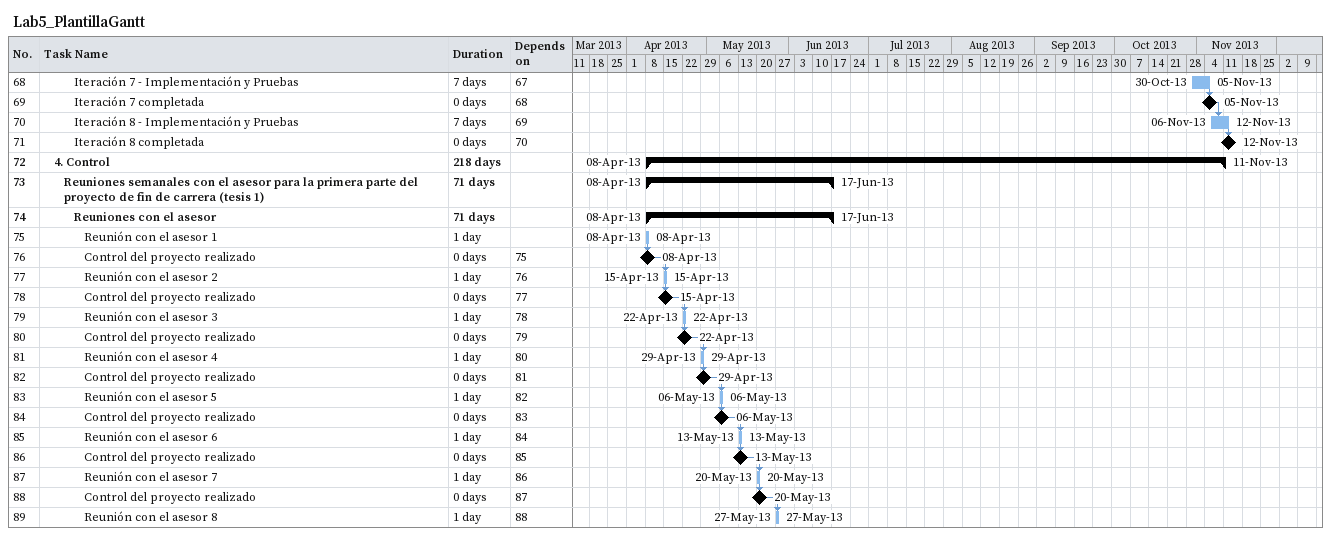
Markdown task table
Lab5_PlantillaGantt

| ID | Level | Task | Duration | Start | Finish | Predecessors |
|---|---|---|---|---|---|---|
| 68 | 4 | Iteración 7 - Implementación y Pruebas | 7d | 2013-10-30 | 2013-11-05 | 67 |
| 69 | 4 | Iteración 7 completada | 0d | 2013-11-05 | 2013-11-05 | 68 |
| 70 | 4 | Iteración 8 - Implementación y Pruebas | 7d | 2013-11-06 | 2013-11-12 | 69 |
| 71 | 4 | Iteración 8 completada | 0d | 2013-11-12 | 2013-11-12 | 70 |
| 72 | 2 | **4. Control** | 218d | 2013-04-08 | 2013-11-11 |  |
| 73 | 3 | **Reuniones semanales con el asesor para la primera parte del proyecto de fin de carrera (tesis 1)** | 71d | 2013-04-08 | 2013-06-17 |  |
| 74 | 4 | **Reuniones con el asesor** | 71d | 2013-04-08 | 2013-06-17 |  |
| 75 | 5 | Reunión con el asesor 1 | 1d | 2013-04-08 | 2013-04-08 |  |
| 76 | 5 | Control del proyecto realizado | 0d | 2013-04-08 | 2013-04-08 | 75 |
| 77 | 5 | Reunión con el asesor 2 | 1d | 2013-04-15 | 2013-04-15 | 76 |
| 78 | 5 | Control del proyecto realizado | 0d | 2013-04-15 | 2013-04-15 | 77 |
| 79 | 5 | Reunión con el asesor 3 | 1d | 2013-04-22 | 2013-04-22 | 78 |
| 80 | 5 | Control del proyecto realizado | 0d | 2013-04-22 | 2013-04-22 | 79 |
| 81 | 5 | Reunión con el asesor 4 | 1d | 2013-04-29 | 2013-04-29 | 80 |
| 82 | 5 | Control del proyecto realizado | 0d | 2013-04-29 | 2013-04-29 | 81 |
| 83 | 5 | Reunión con el asesor 5 | 1d | 2013-05-06 | 2013-05-06 | 82 |
| 84 | 5 | Control del proyecto realizado | 0d | 2013-05-06 | 2013-05-06 | 83 |
| 85 | 5 | Reunión con el asesor 6 | 1d | 2013-05-13 | 2013-05-13 | 84 |
| 86 | 5 | Control del proyecto realizado | 0d | 2013-05-13 | 2013-05-13 | 85 |
| 87 | 5 | Reunión con el asesor 7 | 1d | 2013-05-20 | 2013-05-20 | 86 |
| 88 | 5 | Control del proyecto realizado | 0d | 2013-05-20 | 2013-05-20 | 87 |
| 89 | 5 | Reunión con el asesor 8 | 1d | 2013-05-27 | 2013-05-27 | 88 |
